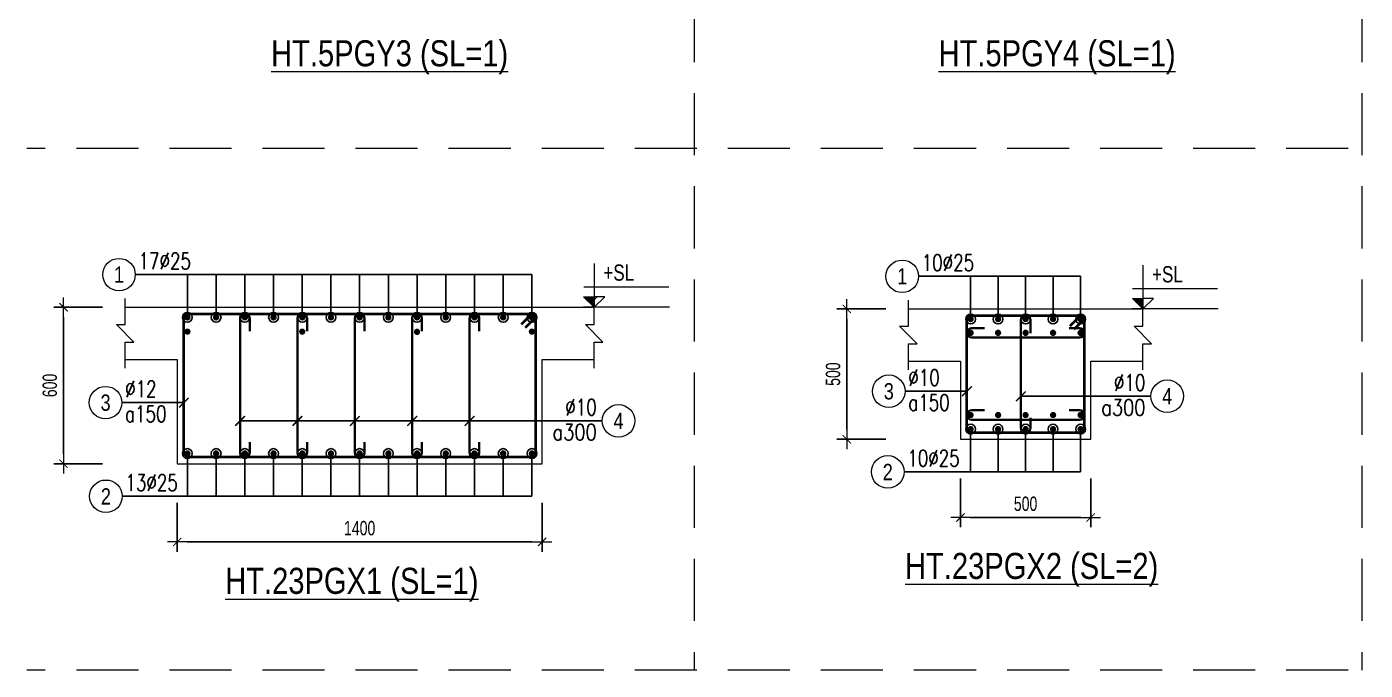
# Model space of a CAD drawing. Header units: millimetres. Extents: x 225489 to 327520, y -235866 to -221866.
# Drawn here: x 288564 to 293701, y -235866 to -233399 of the extents above; entities that cross this region are included whole.
import ezdxf
from ezdxf.enums import TextEntityAlignment as Align

# ---------------------------------------------------------------- set-up
doc = ezdxf.new("R2010")
doc.units = ezdxf.units.MM
doc.header["$PDMODE"] = 3
doc.linetypes.add('HIDDEN2', pattern=[4.762499999999999, 3.175, -1.5875])
doc.layers.get('0').update_dxf_attribs({"lineweight": 20})
doc.layers.get('Defpoints').update_dxf_attribs({"color": 151, "lineweight": 9})
for name, color, linetype, lineweight in [('NDC_S_ANNO', 7, 'Continuous', 20), ('NDC_S_CONTINUOUS', 3, 'Continuous', 20), ('NDC_S_DIM', 1, 'Continuous', 15), ('NDC_S_HIDDEN', 8, 'HIDDEN2', 13), ('NDC_S_REBAR', 4, 'Continuous', 35), ('NDC_S_STIRRUP', 4, 'Continuous', 40), ('NDC_S_TEXT SYMBOL', 7, 'Continuous', 20), ('NDC_S_THIN LINE', 8, 'Continuous', 9), ('NDC_S_VN TEXT', 7, 'Continuous', 20)]:
    doc.layers.add(name, color=color, linetype=linetype, lineweight=lineweight)
doc.styles.add('ARIAL', font='arial.ttf', dxfattribs={"width": 0.8})
doc.styles.add('NDC_ANNO', font='', dxfattribs={"width": 0.8})
doc.styles.add('NDC_DIM', font='', dxfattribs={"width": 0.75})
doc.styles.add('NDC_EN TXT', font='romans.shx', dxfattribs={"width": 0.8})
doc.styles.get('NDC_ANNO').set_extended_font_data('Dotum')
doc.styles.get('NDC_DIM').set_extended_font_data('Dotum')
doc.dimstyles.new('NDC_dim_25', dxfattribs={"dimscale": 25, "dimtxt": 2.2, "dimasz": 1.5, "dimexe": 1.5, "dimexo": 2.5, "dimgap": 1, "dimtad": 1, "dimdec": 0, "dimzin": 0, "dimdsep": 46, "dimtxsty": 'NDC_DIM', "dimblk": 'DIMMARK', "dimcen": 0.09, "dimdle": 1.2, "dimclrd": 1, "dimclre": 1, "dimclrt": 3, "dimadec": 0, "dimazin": 0, "dimtfac": 1, "dimtdec": 0, "dimtix": 1, "dimtofl": 0, "dimtmove": 0, "dimatfit": 3, "dimfxl": 6, "dimfxlon": 1, "dimtolj": 1, "dimtzin": 0, "dimarcsym": 0})

# ---------------------------------------------------------------- blocks, each defined once
blk = doc.blocks.new('kata_block_TD')
at = {"color": 6, "linetype": 'ByBlock', "lineweight": -2, "style": 'ARIAL', "width": 0.8}
blk.add_attdef('SECTDET2', text='', height=5, dxfattribs=at).set_placement((0, 7.970649532882817), align=Align.CENTER)
at = {"color": 0, "linetype": 'ByBlock', "lineweight": -2, "style": 'ARIAL', "width": 0.8}
blk.add_attdef('SECTDET1', text='', height=5, dxfattribs=at).set_placement((0, 1.470649532882817), align=Align.CENTER)
at = {"color": 3, "lineweight": 25, "style": 'ARIAL', "width": 0.8}
blk.add_attdef('SSCALE', text='', height=2.5, dxfattribs=at).set_placement((0, -3.998868953555331), align=Align.CENTER)
blk = doc.blocks.new('kata_block_CT')
at = {"layer": 'NDC_S_ANNO'}
blk.add_hatch(color=3, dxfattribs=at).paths.add_polyline_path([(0, 1.596954857557648), (-1.612010908633238, 1.596954857557648), (0, 0)])
at = {"layer": 'NDC_S_ANNO', "ltscale": 50}
h = blk.add_hatch(dxfattribs=at)
h.set_pattern_fill('ANSI31', color=256, scale=1.406250541793835, style=0)
h.set_pattern_definition([(45.00000000000001, (0, 5.456968210637569e-12), (-3.157122508925224, 3.157122508925225), [])])
h.paths.add_polyline_path([(0, 1.596954857557648), (0, 0), (1.612010908924276, 1.596954857557648)])
for p, q in [((-1.592704896858777, 3.140833880479477), (11.46947077315417, 3.140833880479477)), ((11.56125648126181, 5.456968210637569e-12), (-1.63869572513795, 5.456968210637569e-12))]:
    blk.add_line(p, q, dxfattribs=at)
for points in [[(0, 6.69495074864426), (0, 0)], [(0, 0), (-1.612010908924276, 1.596954857557648), (0, 1.596954857557648)], [(0, 0), (1.612010908924276, 1.596954857557648), (0, 1.596954857557648)]]:
    blk.add_lwpolyline(points, dxfattribs=at)
at = {"layer": 'NDC_S_ANNO', "color": 8, "ltscale": 50}
blk.add_lwpolyline([(0, 0), (-1.612010908633238, 1.596954857557648), (0, 1.596954857557648)], dxfattribs=at)
at = {"layer": 'NDC_S_TEXT SYMBOL', "color": 3, "style": 'NDC_ANNO', "width": 0.8}
blk.add_attdef('CT', (1.409564409346785, 4.068271311703938), '', height=2.5, dxfattribs=at)
blk = doc.blocks.new('DIMMARK')
at = {"layer": 'NDC_S_DIM', "color": 1}
blk.add_line((-1.5, 0), (1, 0), dxfattribs=at)
at = {"layer": 'NDC_S_DIM', "color": 2, "const_width": 0.1}
blk.add_lwpolyline([(-0.4242640687119285, -0.4242640687119285), (0.4242640687119285, 0.4242640687119285)], dxfattribs=at)
blk = doc.blocks.new('*D299')
at = {"layer": 'Defpoints', "color": 0, "transparency": 16777216}
for p in [(289141.9141844627, -235073.9738189749), (290541.9141844627, -235073.9738189749), (290541.9141844627, -235373.9738189749)]:
    blk.add_point(p, dxfattribs=at)
at = {"layer": 'NDC_S_DIM', "color": 1, "lineweight": -2, "transparency": 16777216}
for p, q in [((289141.9141844627, -235223.9738189749), (289141.9141844627, -235411.4738189749)), ((290541.9141844627, -235223.9738189749), (290541.9141844627, -235411.4738189749)), ((289179.4141844627, -235373.9738189749), (290504.4141844627, -235373.9738189749))]:
    blk.add_line(p, q, dxfattribs=at)
at = {"layer": 'NDC_S_DIM', "color": 1, "lineweight": -2, "transparency": 16777216, "xscale": 37.5, "yscale": 37.5, "zscale": 37.5, "rotation": 180}
blk.add_blockref('DIMMARK', (289141.9141844627, -235373.9738189749), dxfattribs=at)
at = {"layer": 'NDC_S_DIM', "color": 1, "lineweight": -2, "transparency": 16777216, "xscale": 37.5, "yscale": 37.5, "zscale": 37.5}
blk.add_blockref('DIMMARK', (290541.9141844627, -235373.9738189749), dxfattribs=at)
at = {"layer": 'NDC_S_DIM', "color": 3, "transparency": 16777216, "insert": (289841.9141844627, -235321.436505542), "char_height": 55.00000000000001, "attachment_point": 5, "style": 'NDC_DIM'}
blk.add_mtext('\\A1;1400', dxfattribs=at)
blk = doc.blocks.new('kata_block_THEP')
at = {"layer": 'NDC_S_REBAR', "color": 0}
for p, q in [((-0.5, 0), (0.5, 0)), ((-0.3535533905960619, 0.353553390592424), (0.3535533905960619, -0.353553390592424)), ((0.3535533905960619, 0.353553390592424), (-0.3535533905960619, -0.353553390592424)), ((0, 0.5), (0, -0.5))]:
    blk.add_line(p, q, dxfattribs=at)
at = {"layer": 'NDC_S_REBAR', "color": 0, "const_width": 0.08333333333333334}
blk.add_lwpolyline([(-0.5, -1.818989403545856e-12, 1), (0.5000000000145519, -1.818989403545856e-12, 1), (-0.5, -1.818989403545856e-12, 1)], format="xyb", dxfattribs=at)
blk = doc.blocks.new('*U11')
blk.add_circle((-2.5, 0), 2.5)
at = {"layer": 'NDC_S_VN TEXT', "color": 3, "style": 'NDC_EN TXT', "width": 0.75}
blk.add_attdef('DK1', (0.5, 0.8455043070534884), '', height=2.5, dxfattribs=at)
at = {"layer": 'NDC_S_VN TEXT', "color": 7, "style": 'ARIAL', "width": 0.8}
blk.add_attdef('SH2', text='', height=2.5, dxfattribs=at).set_placement((-2.5, 0), align=Align.MIDDLE)
blk = doc.blocks.new('*U12')
blk.add_circle((-2.5, 0), 2.5)
at = {"layer": 'NDC_S_VN TEXT', "color": 3, "style": 'NDC_EN TXT', "width": 0.75}
for tag, p in [('DK1', (0.5, 0.8455043070534884)), ('KC1', (0.5, -2.972544307831413))]:
    blk.add_attdef(tag, p, '', height=2.5, dxfattribs=at)
at = {"layer": 'NDC_S_VN TEXT', "color": 7, "style": 'ARIAL', "width": 0.8}
blk.add_attdef('SH2', text='', height=2.5, dxfattribs=at).set_placement((-2.5, 0), align=Align.MIDDLE)
blk = doc.blocks.new('*U15')
blk.add_circle((2.5, 0), 2.5)
at = {"layer": 'NDC_S_VN TEXT', "color": 3, "style": 'NDC_EN TXT'}
for tag, width, p in [('DK2', 0.75, (-0.85, 0.8455043070534884)), ('KC2', 0.8, (-0.85, -2.972544307831413))]:
    blk.add_attdef(tag, text='', height=2.5, dxfattribs=dict(at, width=width)).set_placement(p, align=Align.RIGHT)
at = {"layer": 'NDC_S_VN TEXT', "color": 7, "style": 'ARIAL', "width": 0.8}
blk.add_attdef('SH3', text='', height=2.5, dxfattribs=at).set_placement((2.5, 0), align=Align.MIDDLE)
blk = doc.blocks.new('*D300')
at = {"layer": 'Defpoints', "color": 0, "transparency": 16777216}
for p in [(289211.5873090071, -234473.973818975), (288705.5873090072, -235073.973818975), (289211.5873090071, -235073.973818975)]:
    blk.add_point(p, dxfattribs=at)
at = {"layer": 'NDC_S_DIM', "color": 1, "lineweight": -2, "transparency": 16777216}
for p, q in [((288855.5873090072, -234473.973818975), (288668.0873090072, -234473.973818975)), ((288705.5873090072, -234511.473818975), (288705.5873090072, -235036.473818975)), ((288855.5873090072, -235073.973818975), (288668.0873090072, -235073.973818975))]:
    blk.add_line(p, q, dxfattribs=at)
at = {"layer": 'NDC_S_DIM', "color": 1, "lineweight": -2, "transparency": 16777216, "xscale": 37.5, "yscale": 37.5, "zscale": 37.5}
for p, rotation in [((288705.5873090072, -234473.973818975), 90), ((288705.5873090072, -235073.973818975), 270)]:
    blk.add_blockref('DIMMARK', p, dxfattribs=dict(at, rotation=rotation))
at = {"layer": 'NDC_S_DIM', "color": 3, "transparency": 16777216, "insert": (288653.0499955743, -234773.973818975), "char_height": 55.00000000000001, "attachment_point": 5, "rotation": 90, "style": 'NDC_DIM'}
blk.add_mtext('\\A1;600', dxfattribs=at)
blk = doc.blocks.new('*D301')
at = {"layer": 'Defpoints', "color": 0, "transparency": 16777216}
for p in [(292147.6270341692, -234980.4652427654), (292647.6270341692, -234980.4652427654), (292647.6270341692, -235280.4652427654)]:
    blk.add_point(p, dxfattribs=at)
at = {"layer": 'NDC_S_DIM', "color": 1, "lineweight": -2, "transparency": 16777216}
for p, q in [((292147.6270341692, -235130.4652427654), (292147.6270341692, -235317.9652427654)), ((292647.6270341692, -235130.4652427654), (292647.6270341692, -235317.9652427654)), ((292185.1270341692, -235280.4652427654), (292610.1270341692, -235280.4652427654))]:
    blk.add_line(p, q, dxfattribs=at)
at = {"layer": 'NDC_S_DIM', "color": 1, "lineweight": -2, "transparency": 16777216, "xscale": 37.5, "yscale": 37.5, "zscale": 37.5, "rotation": 180}
blk.add_blockref('DIMMARK', (292147.6270341692, -235280.4652427654), dxfattribs=at)
at = {"layer": 'NDC_S_DIM', "color": 1, "lineweight": -2, "transparency": 16777216, "xscale": 37.5, "yscale": 37.5, "zscale": 37.5}
blk.add_blockref('DIMMARK', (292647.6270341692, -235280.4652427654), dxfattribs=at)
at = {"layer": 'NDC_S_DIM', "color": 3, "transparency": 16777216, "insert": (292397.6270341692, -235227.9279293325), "char_height": 55.00000000000001, "attachment_point": 5, "style": 'NDC_DIM'}
blk.add_mtext('\\A1;500', dxfattribs=at)
blk = doc.blocks.new('*D302')
at = {"layer": 'Defpoints', "color": 0, "transparency": 16777216}
for p in [(292217.3001587136, -234480.4652427655), (291711.3001587137, -234980.4652427655), (292217.3001587136, -234980.4652427655)]:
    blk.add_point(p, dxfattribs=at)
at = {"layer": 'NDC_S_DIM', "color": 1, "lineweight": -2, "transparency": 16777216}
for p, q in [((291861.3001587137, -234480.4652427655), (291673.8001587137, -234480.4652427655)), ((291711.3001587137, -234517.9652427655), (291711.3001587137, -234942.9652427655)), ((291861.3001587137, -234980.4652427655), (291673.8001587137, -234980.4652427655))]:
    blk.add_line(p, q, dxfattribs=at)
at = {"layer": 'NDC_S_DIM', "color": 1, "lineweight": -2, "transparency": 16777216, "xscale": 37.5, "yscale": 37.5, "zscale": 37.5}
for p, rotation in [((291711.3001587137, -234480.4652427655), 90), ((291711.3001587137, -234980.4652427655), 270)]:
    blk.add_blockref('DIMMARK', p, dxfattribs=dict(at, rotation=rotation))
at = {"layer": 'NDC_S_DIM', "color": 3, "transparency": 16777216, "insert": (291658.7628452808, -234730.4652427655), "char_height": 55.00000000000001, "attachment_point": 5, "rotation": 90, "style": 'NDC_DIM'}
blk.add_mtext('\\A1;500', dxfattribs=at)

msp = doc.modelspace()

# ---------------------------------------------------------------- linework, layer by layer
at = {"layer": 'NDC_S_CONTINUOUS'}
for points in [[(288941.9141844627, -234473.9738189749), (289141.9141844627, -234473.9738189749), (289141.9141844627, -234473.9738189749), (290541.9141844627, -234473.9738189749), (290541.9141844627, -234473.9738189749), (290741.9141844627, -234473.9738189749)], [(291947.6270341692, -234480.4652427654), (292147.6270341692, -234480.4652427654), (292147.6270341692, -234480.4652427654), (292647.6270341692, -234480.4652427654), (292647.6270341692, -234480.4652427654), (292847.6270341692, -234480.4652427654)], [(288941.9141844627, -234673.9738189749), (289141.9141844627, -234673.9738189749), (289141.9141844627, -235073.9738189749), (290541.9141844627, -235073.9738189749), (290541.9141844627, -234673.9738189749), (290741.9141844627, -234673.9738189749)], [(291947.6270341692, -234680.4652427654), (292147.6270341692, -234680.4652427654), (292147.6270341692, -234980.4652427654), (292647.6270341692, -234980.4652427654), (292647.6270341692, -234680.4652427654), (292847.6270341692, -234680.4652427654)]]:
    msp.add_lwpolyline(points, dxfattribs=at)
at = {"layer": 'NDC_S_HIDDEN', "ltscale": 75}
for p, q in [((291125.8963880751, -221865.8761660784), (291125.8963880751, -235865.8761660625)), ((293687.4073254437, -221865.8761660784), (293687.4073254437, -235865.8761660625)), ((306494.9620122865, -233865.8761660647), (288564.3854507066, -233865.8761660647)), ((306494.9620122865, -235865.8761660623), (288564.3854507066, -235865.8761660623))]:
    msp.add_line(p, q, dxfattribs=at)
at = {"layer": 'NDC_S_REBAR'}
for points in [[(289419.8125213267, -234566.3185089082), (289419.8125213267, -234517.4053390983, 0.9999999999999999), (289382.9485213267, -234517.4053390983), (289382.9485213267, -235030.5418189748, 0.9999999999999999), (289419.8125213267, -235030.5418189748), (289419.8125213267, -234991.284927966, -0.414213562)], [(289639.8798475987, -234566.3185089082), (289639.8798475987, -234517.4053390983, 0.9999999999999999), (289603.0158475987, -234517.4053390983), (289603.0158475987, -235030.5418189748, 0.9999999999999999), (289639.8798475987, -235030.5418189748), (289639.8798475987, -234991.284927966, -0.414213562)], [(289860.2131809361, -234566.3185089082), (289860.2131809361, -234517.4053390984, 0.9999999999999999), (289823.349180936, -234517.4053390984), (289823.349180936, -235030.5418189748, 0.9999999999999999), (289860.2131809361, -235030.5418189748), (289860.2131809361, -234991.284927966, -0.414213562)], [(290080.5465142734, -234566.3185089082), (290080.5465142734, -234517.4053390984, 0.9999999999999999), (290043.6825142734, -234517.4053390984), (290043.6825142734, -235030.5418189748, 0.9999999999999999), (290080.5465142734, -235030.5418189748), (290080.5465142734, -234991.284927966, -0.414213562)], [(290300.8798476068, -234566.3185089082), (290300.8798476068, -234517.4053390984, 0.9999999999999999), (290264.0158476067, -234517.4053390984), (290264.0158476067, -235030.5418189749, 0.9999999999999999), (290300.8798476068, -235030.5418189749), (290300.8798476068, -234991.284927966, -0.414213562)], [(292416.0590341692, -234572.8099326987), (292416.0590341692, -234523.8967628888, 0.9999999999999999), (292379.1950341691, -234523.8967628888), (292379.1950341691, -234937.0332427653, 0.9999999999999999), (292416.0590341692, -234937.0332427653), (292416.0590341692, -234897.7763517565, -0.414213562)], [(292239.9722039792, -234553.6912818516), (292191.0590341694, -234553.6912818516, 0.9999999999999999), (292191.0590341694, -234590.5552818517), (292604.1950341693, -234590.5552818517, 0.9999999999999999), (292604.1950341693, -234553.6912818516), (292564.9381431605, -234553.6912818516, -0.414213562)], [(292239.9722039792, -234868.9819732148), (292191.0590341694, -234868.9819732148, 0.9999999999999999), (292191.0590341694, -234905.8459732149), (292604.1950341693, -234905.8459732149, 0.9999999999999999), (292604.1950341693, -234868.9819732148), (292564.9381431605, -234868.9819732148, -0.414213562)]]:
    msp.add_lwpolyline(points, format="xyb", dxfattribs=at)
at = {"layer": 'NDC_S_STIRRUP'}
for points in [[(290462.9141844627, -234538.9738189749), (290502.9141844627, -234498.9738189749, -0.414213562), (290516.9141844627, -234512.9738189749), (290516.9141844627, -235034.9738189749, -0.414213562), (290502.9141844627, -235048.9738189749), (289180.9141844627, -235048.9738189749, -0.414213562), (289166.9141844627, -235034.9738189749), (289166.9141844627, -234512.9738189749, -0.414213562), (289180.9141844627, -234498.9738189749), (290502.9141844627, -234498.9738189749, -0.414213562), (290516.9141844627, -234512.9738189749), (290476.9141844627, -234552.9738189749)], [(292568.6270341692, -234545.4652427654), (292608.6270341692, -234505.4652427654, -0.414213562), (292622.6270341692, -234519.4652427654), (292622.6270341692, -234941.4652427654, -0.414213562), (292608.6270341692, -234955.4652427654), (292186.6270341692, -234955.4652427654, -0.414213562), (292172.6270341692, -234941.4652427654), (292172.6270341692, -234519.4652427654, -0.414213562), (292186.6270341692, -234505.4652427654), (292608.6270341692, -234505.4652427654, -0.414213562), (292622.6270341692, -234519.4652427654), (292582.6270341692, -234559.4652427654)]]:
    msp.add_lwpolyline(points, format="xyb", dxfattribs=at)
at = {"layer": 'NDC_S_THIN LINE'}
for points in [[(288941.9141844627, -234707.3071523082), (288941.9141844627, -234607.3071523082), (288975.247517796, -234607.3071523082), (288908.5808511294, -234540.6404856415), (288941.9141844627, -234540.6404856415), (288941.9141844627, -234440.6404856415)], [(290741.9141844627, -234707.3071523082), (290741.9141844627, -234607.3071523082), (290775.247517796, -234607.3071523082), (290708.5808511294, -234540.6404856415), (290741.9141844627, -234540.6404856415), (290741.9141844627, -234440.6404856415)], [(291947.6270341692, -234713.7985760987), (291947.6270341692, -234613.7985760987), (291980.9603675025, -234613.7985760987), (291914.2937008358, -234547.131909432), (291947.6270341692, -234547.131909432), (291947.6270341692, -234447.131909432)], [(292847.6270341692, -234713.7985760987), (292847.6270341692, -234613.7985760987), (292880.9603675025, -234613.7985760987), (292814.2937008358, -234547.131909432), (292847.6270341692, -234547.131909432), (292847.6270341692, -234447.131909432)]]:
    msp.add_lwpolyline(points, dxfattribs=at)

# ---------------------------------------------------------------- block references
at = {"layer": 'NDC_S_REBAR', "xscale": 22, "yscale": 22, "zscale": 22}
for p in [(289180.9141844627, -234512.9738189749), (289291.0808511294, -234512.9738189749), (289401.247517796, -234512.9738189749), (289511.4141844627, -234512.9738189749), (289621.5808511294, -234512.9738189749), (289731.747517796, -234512.9738189749), (289841.9141844627, -234512.9738189749), (289952.0808511294, -234512.9738189749), (290062.247517796, -234512.9738189749), (290172.4141844627, -234512.9738189749), (290282.5808511294, -234512.9738189749), (290392.747517796, -234512.9738189749), (290502.9141844627, -234512.9738189749), (292186.6270341692, -234519.4652427654), (292608.6270341692, -234519.4652427654), (289180.9141844627, -234567.4467240607), (289621.5808511294, -234567.4467240607), (290062.1145142732, -234568.2760101545), (290502.9141844627, -234567.4467240607), (292186.6270341692, -234572.1232818516), (292608.6270341692, -234572.1232818516), (292186.6270341692, -234887.4139732148), (292292.1270341692, -234887.4139732148), (292397.6270341692, -234887.4139732148), (292503.1270341692, -234887.4139732148), (292608.6270341692, -234887.4139732148), (292186.6270341692, -234941.4652427654), (292292.1270341692, -234941.4652427654), (292397.6270341692, -234941.4652427654), (292503.1270341692, -234941.4652427654), (292608.6270341692, -234941.4652427654), (289180.9141844627, -235034.9738189749), (289291.0808511294, -235034.9738189749), (289401.247517796, -235034.9738189749), (289511.4141844627, -235034.9738189749), (289621.5808511294, -235034.9738189749), (289731.747517796, -235034.9738189749), (289841.9141844627, -235034.9738189749), (289952.0808511294, -235034.9738189749), (290062.247517796, -235034.9738189749), (290172.4141844627, -235034.9738189749), (290282.5808511294, -235034.9738189749), (290392.747517796, -235034.9738189749), (290502.9141844627, -235034.9738189749)]:
    msp.add_blockref('kata_block_THEP', p, dxfattribs=at)
at = {"layer": 'NDC_S_REBAR', "xscale": -22, "yscale": 22, "zscale": 22, "rotation": 180}
for p in [(292292.1270341692, -234519.4652427654), (292397.6270341692, -234519.4652427654), (292503.1270341692, -234519.4652427654), (292292.1270341692, -234572.1232818516), (292397.6270341692, -234572.1232818516), (292503.1270341692, -234572.1232818516)]:
    msp.add_blockref('kata_block_THEP', p, dxfattribs=at)
at = {"layer": 'NDC_S_THIN LINE', "xscale": 25, "yscale": 25, "zscale": 25}
for name, p, values in [('*U11', (288980.9141844627, -234348.9738189749), {'SH2': '1', 'DK1': '17%%c25'}), ('*U11', (291986.6270341692, -234355.4652427654), {'SH2': '1', 'DK1': '10%%c25'}), ('*U12', (291935.1270341692, -234796.2859133749), {'SH2': '3', 'DK1': '%%c10', 'KC1': 'a150'}), ('*U15', (292878.6832330334, -234815.3815056522), {'SH3': '4', 'DK2': '%%c10', 'KC2': 'a300'}), ('*U12', (288929.4141844627, -234839.7944895844), {'SH2': '3', 'DK1': '%%c12', 'KC1': 'a150'}), ('*U15', (290772.9703833269, -234909.9642258511), {'SH3': '4', 'DK2': '%%c10', 'KC2': 'a300'}), ('*U11', (291931.1685863207, -235105.4652427654), {'SH2': '2', 'DK1': '10%%c25'}), ('*U11', (288930.6052160859, -235198.9738189749), {'SH2': '2', 'DK1': '13%%c25'})]:
    msp.add_blockref(name, p, dxfattribs=at).add_auto_attribs(values)
at = {"layer": 'NDC_S_VN TEXT'}
ref = msp.add_blockref('kata_block_TD', (289956.9751263362, -233579.6050299038), dxfattribs=dict(at, xscale=20, yscale=20, zscale=20))
ref.add_attrib('SECTDET1', '%%uHT.5PGY3 (SL=1)', dxfattribs={"layer": '0', "color": 0, "linetype": 'ByBlock', "lineweight": -2, "height": 100, "style": 'ARIAL', "width": 0.8}).set_placement((289956.9751263362, -233550.1920392461), align=Align.CENTER)
ref = msp.add_blockref('kata_block_TD', (292518.4860637048, -233579.6050299038), dxfattribs=dict(at, xscale=20, yscale=20, zscale=20))
ref.add_attrib('SECTDET1', '%%uHT.5PGY4 (SL=1)', dxfattribs={"layer": '0', "color": 0, "linetype": 'ByBlock', "lineweight": -2, "height": 100, "style": 'ARIAL', "width": 0.8}).set_placement((292518.4860637048, -233550.1920392461), align=Align.CENTER)
at = {"layer": 'NDC_S_VN TEXT', "xscale": 25, "yscale": 25, "zscale": 25}
for p in [(290741.9141844627, -234473.9738189749), (292847.6270341692, -234480.4652427654)]:
    msp.add_blockref('kata_block_CT', p, dxfattribs=at).add_auto_attribs({'CT': '+SL'})
at = {"layer": 'NDC_S_VN TEXT'}
ref = msp.add_blockref('kata_block_TD', (292420.8854085268, -235545.3708897024), dxfattribs=dict(at, xscale=20, yscale=20, zscale=20))
ref.add_attrib('SECTDET1', '%%UHT.23PGX2 (SL=2)', dxfattribs={"layer": '0', "color": 0, "linetype": 'ByBlock', "lineweight": -2, "height": 100, "style": 'ARIAL', "width": 0.8}).set_placement((292420.8854085268, -235515.9578990447), align=Align.CENTER)
ref = msp.add_blockref('kata_block_TD', (289811.9395906925, -235602.5539007091), dxfattribs=dict(at, xscale=20, yscale=20, zscale=20))
ref.add_attrib('SECTDET1', '%%UHT.23PGX1 (SL=1)', dxfattribs={"layer": '0', "color": 0, "linetype": 'ByBlock', "lineweight": -2, "height": 100, "style": 'ARIAL', "width": 0.8}).set_placement((289811.9395906925, -235573.1409100514), align=Align.CENTER)

# ---------------------------------------------------------------- dimensions: what is measured, and where the dimension line sits
at = {"layer": 'NDC_S_DIM'}
for base, p1, p2, picture, middle in [((288705.5873090072, -235073.973818975), (289211.587309007, -234473.9738189749), (289211.587309007, -235073.9738189749), '*D300', (288653.0499955743, -234773.973818975)), ((291711.3001587137, -234980.4652427655), (292217.3001587135, -234480.4652427654), (292217.3001587135, -234980.4652427654), '*D302', (291658.7628452808, -234730.4652427655))]:
    dim = msp.add_linear_dim(base=base, p1=p1, p2=p2, angle=270, dimstyle='NDC_dim_25', dxfattribs=at)
    dim.commit()
    dim.dimension.update_dxf_attribs({"geometry": picture, "text_midpoint": middle})
for base, p1, p2, picture, middle in [((292647.6270341692, -235280.4652427654), (292147.6270341692, -234980.4652427654), (292647.6270341692, -234980.4652427654), '*D301', (292397.6270341692, -235227.9279293325)), ((290541.9141844627, -235373.9738189749), (289141.9141844627, -235073.9738189749), (290541.9141844627, -235073.9738189749), '*D299', (289841.9141844627, -235321.436505542))]:
    dim = msp.add_linear_dim(base=base, p1=p1, p2=p2, dimstyle='NDC_dim_25', dxfattribs=at)
    dim.commit()
    dim.dimension.update_dxf_attribs({"geometry": picture, "text_midpoint": middle})

# ---------------------------------------------------------------- leaders
at = {"layer": 'NDC_S_THIN LINE'}
for points, override in [([(289180.9141844627, -234512.9738189749), (289180.9141844627, -234348.9738189749), (288980.9141844627, -234348.9738189749)], {"dimldrblk": 'DotBlank'}), ([(290502.9141844627, -234512.9738189749), (290502.9141844627, -234348.9738189749), (288980.9141844627, -234348.9738189749)], {"dimldrblk": 'DotBlank'}), ([(289291.0808511295, -234512.9738189749), (289291.0808511295, -234348.9738189749), (289091.0808511295, -234348.9738189749)], {"dimldrblk": 'DotBlank'}), ([(289401.247517796, -234512.9738189749), (289401.247517796, -234348.9738189749), (289201.247517796, -234348.9738189749)], {"dimldrblk": 'DotBlank'}), ([(289511.4141844627, -234512.9738189749), (289511.4141844627, -234348.9738189749), (289311.4141844627, -234348.9738189749)], {"dimldrblk": 'DotBlank'}), ([(289621.5808511295, -234512.9738189749), (289621.5808511295, -234348.9738189749), (289421.5808511295, -234348.9738189749)], {"dimldrblk": 'DotBlank'}), ([(289731.747517796, -234512.9738189749), (289731.747517796, -234348.9738189749), (289531.747517796, -234348.9738189749)], {"dimldrblk": 'DotBlank'}), ([(289841.9141844627, -234512.9738189749), (289841.9141844627, -234348.9738189749), (289641.9141844627, -234348.9738189749)], {"dimldrblk": 'DotBlank'}), ([(289952.0808511294, -234512.9738189749), (289952.0808511294, -234348.9738189749), (289752.0808511294, -234348.9738189749)], {"dimldrblk": 'DotBlank'}), ([(290062.2475177962, -234512.9738189749), (290062.2475177962, -234348.9738189749), (289862.2475177962, -234348.9738189749)], {"dimldrblk": 'DotBlank'}), ([(290172.4141844629, -234512.9738189749), (290172.4141844629, -234348.9738189749), (289972.4141844629, -234348.9738189749)], {"dimldrblk": 'DotBlank'}), ([(290282.5808511294, -234512.9738189749), (290282.5808511294, -234348.9738189749), (290082.5808511294, -234348.9738189749)], {"dimldrblk": 'DotBlank'}), ([(290392.7475177962, -234512.9738189749), (290392.7475177962, -234348.9738189749), (290192.7475177962, -234348.9738189749)], {"dimldrblk": 'DotBlank'}), ([(292186.6270341692, -234519.4652427654), (292186.6270341692, -234355.4652427654), (291986.6270341692, -234355.4652427654)], {"dimldrblk": 'DotBlank'}), ([(292292.1270341692, -234519.4652427654), (292292.1270341692, -234355.4652427654), (291986.6270341692, -234355.4652427654)], {"dimldrblk": 'DotBlank'}), ([(292397.6270341693, -234519.4652427653), (292397.6270341693, -234355.4652427653), (291986.6270341692, -234355.4652427654)], {"dimldrblk": 'DotBlank'}), ([(292503.1270341693, -234519.4652427653), (292503.1270341693, -234355.4652427653), (291986.6270341692, -234355.4652427654)], {"dimldrblk": 'DotBlank'}), ([(292608.6270341692, -234519.4652427654), (292608.6270341692, -234355.4652427654), (291986.6270341692, -234355.4652427654)], {"dimldrblk": 'DotBlank'}), ([(292172.6270341692, -234796.2859133749), (291935.1270341692, -234796.2859133749)], {"dimldrblk": 'ArchTick'}), ([(292379.1950341691, -234815.3815056522), (292878.6832330334, -234815.3815056522)], {"dimldrblk": 'ArchTick'}), ([(289166.9141844627, -234839.7944895844), (288929.4141844627, -234839.7944895844)], {"dimldrblk": 'ArchTick'}), ([(289382.9485213267, -234909.9642258511), (290772.9703833269, -234909.9642258511)], {"dimldrblk": 'ArchTick'}), ([(289603.0158475987, -234909.9642258511), (290772.9703833269, -234909.9642258511)], {"dimldrblk": 'ArchTick'}), ([(289823.349180936, -234909.9642258511), (290772.9703833269, -234909.9642258511)], {"dimldrblk": 'ArchTick'}), ([(290043.6825142734, -234909.9642258511), (290395.5221046578, -234909.9642258511)], {"dimldrblk": 'ArchTick'}), ([(290264.0158476067, -234909.9642258511), (290584.1132404698, -234909.9642258511)], {"dimldrblk": 'ArchTick'}), ([(292186.6270341692, -234941.4652427654), (292186.6270341692, -235105.4652427654), (291931.1685863207, -235105.4652427654)], {"dimldrblk": 'DotBlank'}), ([(292292.1270341692, -234941.4652427654), (292292.1270341692, -235105.4652427654), (291931.1685863207, -235105.4652427654)], {"dimldrblk": 'DotBlank'}), ([(292397.6270341692, -234941.4652427654), (292397.6270341692, -235105.4652427654), (291931.1685863207, -235105.4652427654)], {"dimldrblk": 'DotBlank'}), ([(292503.1270341692, -234941.4652427654), (292503.1270341692, -235105.4652427654), (291931.1685863207, -235105.4652427654)], {"dimldrblk": 'DotBlank'}), ([(292608.6270341692, -234941.4652427654), (292608.6270341692, -235105.4652427654), (291931.1685863207, -235105.4652427654)], {"dimldrblk": 'DotBlank'}), ([(289180.9141844627, -235034.9738189749), (289180.9141844627, -235198.9738189749), (288930.6052160859, -235198.9738189749)], {"dimldrblk": 'DotBlank'}), ([(290502.9141844627, -235034.9738189749), (290502.9141844627, -235198.9738189749), (288930.6052160859, -235198.9738189749)], {"dimldrblk": 'DotBlank'}), ([(289291.0808511295, -235034.9738189749), (289291.0808511295, -235198.9738189749), (289040.7718827527, -235198.9738189749)], {"dimldrblk": 'DotBlank'}), ([(289401.247517796, -235034.9738189749), (289401.247517796, -235198.9738189749), (289150.9385494192, -235198.9738189749)], {"dimldrblk": 'DotBlank'}), ([(289511.4141844627, -235034.9738189749), (289511.4141844627, -235198.9738189749), (289261.1052160859, -235198.9738189749)], {"dimldrblk": 'DotBlank'}), ([(289621.5808511295, -235034.9738189749), (289621.5808511295, -235198.9738189749), (289371.2718827527, -235198.9738189749)], {"dimldrblk": 'DotBlank'}), ([(289731.747517796, -235034.9738189749), (289731.747517796, -235198.9738189749), (289481.4385494192, -235198.9738189749)], {"dimldrblk": 'DotBlank'}), ([(289841.9141844627, -235034.9738189749), (289841.9141844627, -235198.9738189749), (289591.6052160859, -235198.9738189749)], {"dimldrblk": 'DotBlank'}), ([(289952.0808511294, -235034.9738189749), (289952.0808511294, -235198.9738189749), (289701.7718827525, -235198.9738189749)], {"dimldrblk": 'DotBlank'}), ([(290062.2475177962, -235034.9738189749), (290062.2475177962, -235198.9738189749), (289811.9385494193, -235198.9738189749)], {"dimldrblk": 'DotBlank'}), ([(290172.4141844629, -235034.9738189749), (290172.4141844629, -235198.9738189749), (289922.105216086, -235198.9738189749)], {"dimldrblk": 'DotBlank'}), ([(290282.5808511294, -235034.9738189749), (290282.5808511294, -235198.9738189749), (290032.2718827525, -235198.9738189749)], {"dimldrblk": 'DotBlank'}), ([(290392.7475177962, -235034.9738189749), (290392.7475177962, -235198.9738189749), (290142.4385494193, -235198.9738189749)], {"dimldrblk": 'DotBlank'})]:
    msp.add_leader(points, dimstyle='NDC_dim_25', override=override, dxfattribs=at)

doc.saveas('drawing.dxf')
